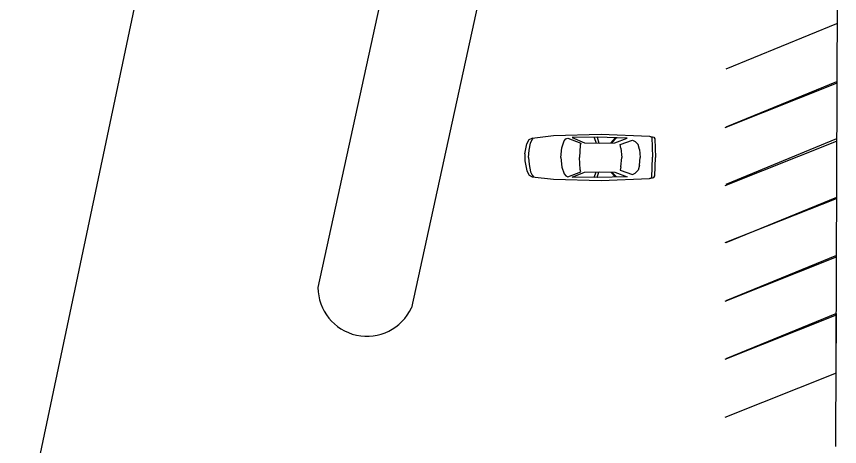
# Model space of a CAD drawing. Header units: millimetres. Extents: x -17017 to 2697, y 1903 to 18260.
# Drawn here: x -16970.721 to -16967.279, y 18246.253 to 18248.053 of the extents above; entities that cross this region are included whole.
import ezdxf

# ---------------------------------------------------------------- set-up
doc = ezdxf.new("R2010")
doc.units = ezdxf.units.MM
doc.layers.add('1', color=7, linetype='Continuous')
doc.layers.add('furn', color=7, linetype='Continuous')

# ---------------------------------------------------------------- blocks, each defined once
blk = doc.blocks.new('02PCAR02')
at = {"color": 0, "linetype": 'ByBlock'}
for p, q in [((-181, 26), (-182, 0)), ((-180, 28), (-181, 26)), ((-173.7, 29.6), (-180, 28)), ((-177, 28), (-178, -0.5)), ((-173.7, 29.6), (-177, 28)), ((-106.5, 32.5), (-173.7, 29.6)), ((-150, 24), (-154, 22)), ((-133, 18), (-150, 24)), ((-142.5, 27), (-101, 28)), ((-125.5, 20.5), (-142.5, 27)), ((-127.8, 27.3), (-121.5, 20.5)), ((-125.8, 27.4), (-120, 20.5)), ((-40, 30.5), (-106.5, 32.5)), ((-100.9, 28), (-103, 20)), ((-101, 28), (-66, 27.5)), ((-96.7, 27.9), (-99.5, 20)), ((-66, 27.5), (-83, 20.5)), ((-60, 27), (-78, 20)), ((-57, 26), (-60, 27)), ((-55, 23), (-57, 26)), ((-51.5, 13.5), (-55, 23)), ((-10, 27), (-40, 30.5)), ((-10, 25), (-12.2, 27.2)), ((-6, 25), (-10, 27)), ((-8, 20), (-10, 25)), ((-3, 19), (-6, 25)), ((-160, 11), (-158, 18)), ((-158, 18), (-154, 22)), ((-134, 13), (-135, 0)), ((-134, 13), (-133, 18)), ((-103.5, 20), (-125.5, 20.5)), ((-83, 20.5), (-103.5, 20)), ((-78, 20), (-77, 17)), ((-77, 17), (-76, 0)), ((-50, 0), (-51.5, 13.5)), ((-6, 10), (-8, 20)), ((0, 5), (-3, 19)), ((-181, -26), (-182, 0)), ((-160, 11), (-161, 0)), ((-160, -11), (-161, 0)), ((-134, -13), (-135, 0)), ((-77, -17), (-76, 0)), ((-50, 0), (-51.5, -13.5)), ((-5, 0), (-6, 10)), ((-5, 0), (-6, -10)), ((0, -5), (0, 5)), ((-177, -28), (-178, -0.5)), ((-160, -11), (-158, -18)), ((-6, -10), (-8, -20)), ((0, -5), (-3, -19)), ((-158, -18), (-154, -22)), ((-150, -24), (-154, -22)), ((-133, -18), (-150, -24)), ((-125.5, -20.5), (-142.5, -27)), ((-134, -13), (-133, -18)), ((-127.8, -27.3), (-121.5, -20.5)), ((-125.8, -27.4), (-120, -20.5)), ((-103.5, -20), (-125.5, -20.5)), ((-83, -20.5), (-103.5, -20)), ((-100.9, -28), (-103, -20)), ((-96.7, -27.9), (-99.5, -20)), ((-66, -27.5), (-83, -20.5)), ((-78, -20), (-77, -17)), ((-60, -27), (-78, -20)), ((-51.5, -13.5), (-55, -23)), ((-8, -20), (-10, -25)), ((-3, -19), (-6, -25)), ((-180, -28), (-181, -26)), ((-173.7, -29.6), (-180, -28)), ((-173.7, -29.6), (-177, -28)), ((-106.5, -32.5), (-173.7, -29.6)), ((-142.5, -27), (-101, -28)), ((-40, -30.5), (-106.5, -32.5)), ((-101, -28), (-66, -27.5)), ((-57, -26), (-60, -27)), ((-55, -23), (-57, -26)), ((-10, -27), (-40, -30.5)), ((-10, -25), (-12.2, -27.2)), ((-6, -25), (-10, -27))]:
    blk.add_line(p, q, dxfattribs=at)

msp = doc.modelspace()

# ---------------------------------------------------------------- linework, layer by layer
for p, q in [((-16967.2945, 18246.2528), (-16967.2858, 18248.5219)), ((-16967.2919, 18248.0224), (-16967.7544, 18247.8324)), ((-16967.2933, 18247.7724), (-16967.7577, 18247.5872)), ((-16967.2919, 18247.7798), (-16967.7544, 18247.5897)), ((-16967.2933, 18247.5298), (-16967.7577, 18247.3446)), ((-16967.2919, 18247.5404), (-16967.7544, 18247.3504)), ((-16967.2933, 18247.2904), (-16967.7577, 18247.1052)), ((-16967.2919, 18247.2952), (-16967.7544, 18247.1052)), ((-16967.2933, 18247.0452), (-16967.7577, 18246.86)), ((-16967.2919, 18247.0531), (-16967.7544, 18246.8631)), ((-16967.2933, 18246.8031), (-16967.7577, 18246.6179)), ((-16967.2919, 18246.81), (-16967.7544, 18246.6199)), ((-16967.2933, 18246.56), (-16967.2919, 18246.81)), ((-16967.2933, 18246.56), (-16967.7577, 18246.3748))]:
    msp.add_line(p, q)
msp.add_arc((-16969.2554, 18246.9191), 0.2047, 180, 335.3811)
at = {"layer": '1', "color": 7, "linetype": 'Continuous'}
for points in [[(-16968.2593, 18255.9922), (-16969.4367, 18251.8483), (-16970.8543, 18245.1252), (-16971.4366, 18240.5127)], [(-16967.6134, 18254.4042), (-16968.5305, 18251.1794), (-16969.4601, 18246.9191)], [(-16967.2287, 18254.2948), (-16968.1424, 18251.082), (-16969.0693, 18246.8338)]]:
    msp.add_lwpolyline(points, dxfattribs=at)

# ---------------------------------------------------------------- block references
at = {"layer": 'furn', "linetype": 'Continuous', "xscale": 0.003, "yscale": 0.003, "zscale": 0.003, "rotation": 180}
msp.add_blockref('02PCAR02', (-16968.5948, 18247.4635), dxfattribs=at)

doc.saveas('drawing.dxf')
